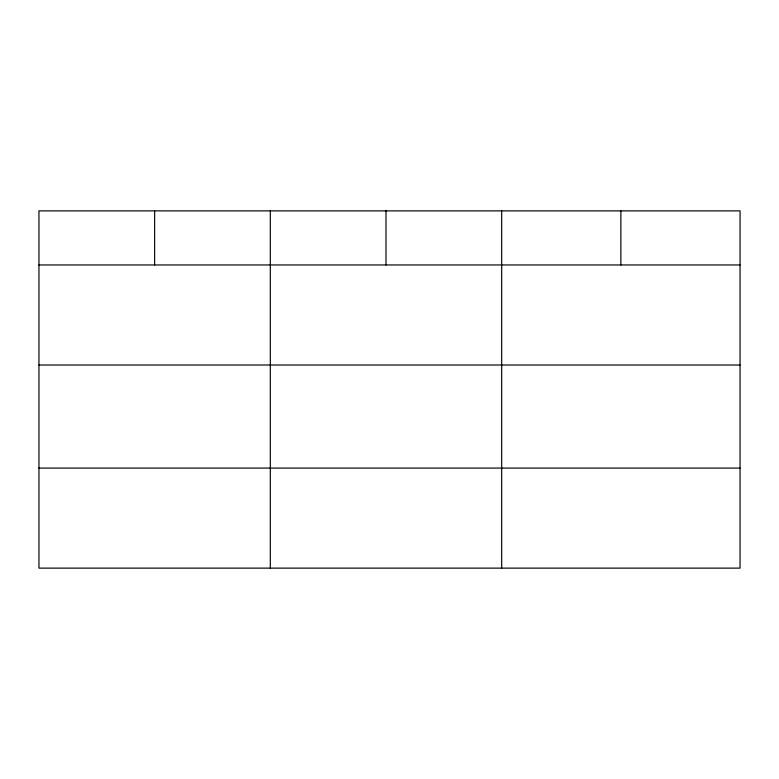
<?xml version="1.0" encoding="UTF-8"?>
<svg xmlns="http://www.w3.org/2000/svg" width="779" height="779" viewBox="0 0 779 779"><rect width="100%" height="100%" fill="white"/><g stroke="black" fill="none" stroke-linecap="round" stroke-linejoin="round"><path stroke-width="1.17" d="M740.05 365.01L740.05 210.875L38.95 210.875L38.95 568.125L740.05 568.125L740.05 365.01L38.95 365.01M38.95 264.967L740.05 264.967M38.95 468.082L740.05 468.082M620.863 210.875L620.863 264.967M501.676 210.875L501.676 568.125M385.994 210.875L385.994 264.967M270.313 210.875L270.313 568.125M154.632 210.875L154.632 264.967"/></g></svg>
